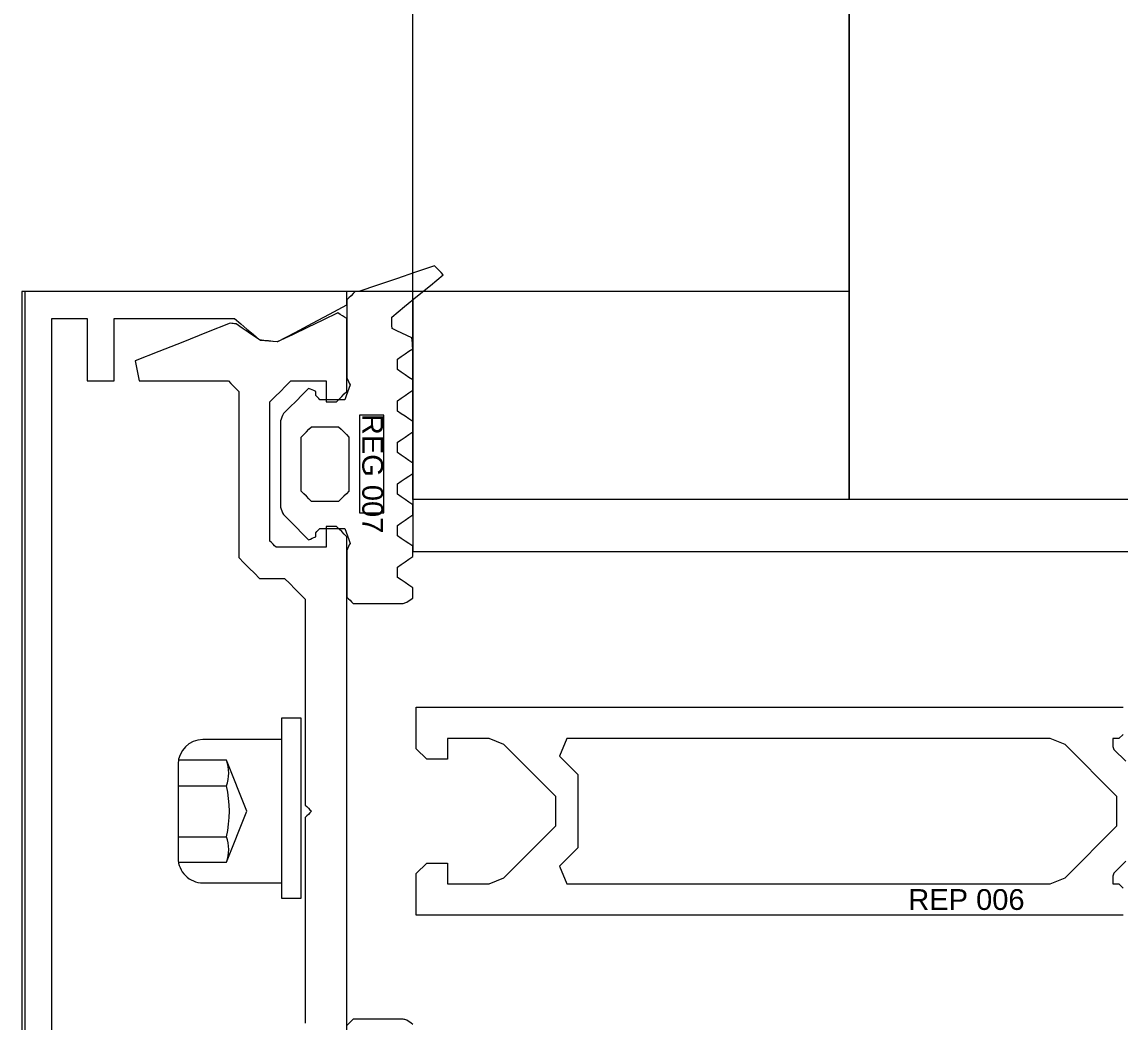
# Model space of a CAD drawing. Header units: millimetres. Extents: x 97 to 214665, y -4577 to 61202.
# Drawn here: x 189798.1 to 189850.9, y 17074.9 to 17123 of the extents above; entities that cross this region are included whole.
import ezdxf

# ---------------------------------------------------------------- set-up
doc = ezdxf.new("R2010")
doc.units = ezdxf.units.MM
for name, color, linetype, lineweight in [('A-GLAZ-____-MCUT', 151, 'Continuous', 9), ('A-GLAZ-____-OTLN', 151, 'Continuous', 9), ('A-GLAZ-CURT-OTLN', 52, 'Continuous', 9), ('A-GLAZ-CWMG-MCUT', 51, 'Continuous', 9), ('A-GLAZ-CWMG-OTLN', 51, 'Continuous', 9), ('G-XREF-____-OTLN', 8, 'Continuous', 9)]:
    doc.layers.add(name, color=color, linetype=linetype, lineweight=lineweight)
doc.styles.add('Arial', font='arial.ttf', dxfattribs={"height": 0.9999999999999999})

# ---------------------------------------------------------------- blocks, each defined once
blk = doc.blocks.new('PNS_Панель прямоугольная2 - Нр_Стекло - 40мм-39391143-О_АИ_ПП_4_200_Целиком')
at = {"layer": 'A-GLAZ-____-OTLN', "lineweight": 5}
h = blk.add_hatch(dxfattribs=at)
h.set_pattern_fill('FP_129', color=256, style=0, pattern_type=2)
h.set_pattern_definition([(135, (17470, -132439.8), (-282.842712474619, -282.842712474619), [200, -600]), (135, (17570, -132639.8), (-282.842712474619, -282.842712474619), [600, -200]), (135, (17670, -132239.8), (-282.842712474619, -282.842712474619), [200, -600])])
h.paths.add_polyline_path([(469.9999999999885, 1.559328666189686e-10), (469.9999999999885, 21.00000000015116), (459.9999999999734, 21.00000000015116), (459.9999999999734, 40.00000000016416), (-460.0000000000254, 40.00000000016416), (-460.0000000000254, 21.00000000015116), (-470.0000000000144, 21.00000000015116), (-470.0000000000144, 1.559328666189686e-10), (459.9999999999734, 1.559328666189686e-10)])
at = {"layer": 'A-GLAZ-____-MCUT', "color": 10, "lineweight": 5}
blk.add_line((470.0000000000024, -2.258793152520866e-12), (-470.0000000000018, -2.258793152520866e-12), dxfattribs=at)
at = {"layer": 'A-GLAZ-____-OTLN', "color": 10, "lineweight": 5}
blk.add_line((-470.0000000000038, -2.258793152520866e-12), (470.0000000000027, -2.258793152520866e-12), dxfattribs=at)
blk = doc.blocks.new('Прямоугольный импост - Рядовой 50х200-39391131-О_АИ_ПП_4_200_Целиком')
at = {"layer": 'A-GLAZ-CWMG-OTLN', "color": 10, "lineweight": 5}
for p, q in [((132318.800000001, 17109.99999969534), (132318.800000001, 18029.99999969534)), ((132339.800000001, 17109.99999969534), (132318.800000001, 17109.99999969534))]:
    blk.add_line(p, q, dxfattribs=at)
blk = doc.blocks.new('Прямоугольный импост - Рядовой 50х200-39387214-О_АИ_ПП_4_200_Целиком')
at = {"layer": 'A-GLAZ-CWMG-MCUT', "color": 90}
for p, q in [((-24.99999999999432, 20.99999999999956), (-24.99999999999432, 39.79999999999961)), ((-24.99999999999432, 39.79999999999961), (24.99999999999432, 39.79999999999961)), ((-14.99999999999659, 20.99999999999956), (-24.99999999999432, 20.99999999999956)), ((-14.99999999999659, -20.99999999999956), (-14.99999999999659, 20.99999999999956))]:
    blk.add_line(p, q, dxfattribs=at)
blk = doc.blocks.new('Прямоугольный импост - 200_dwg-17677014-О_АИ_ПП_4_200_Целиком')
at = {"layer": 'G-XREF-____-OTLN', "color": 10, "lineweight": 5}
for p, q in [((227995.2272596595, 196719.5108221563), (227995.2272596595, 196721.8307167951)), ((227997.6771641584, 196719.5108221563), (227997.6771641584, 196721.8307167951)), ((227994.1931817367, 196719.5108221563), (227998.711242081, 196719.5108221563))]:
    blk.add_line(p, q, dxfattribs=at)
at = {"layer": 'G-XREF-____-OTLN', "color": 10, "lineweight": 5, "flags": 128}
for points in [[(227998.8554271405, 196765.0998516716), (227999.4291671711, 196764.526111641), (227999.5705885274, 196764.4675329972), (227999.952211909, 196764.4675329972), (227999.952211909, 196764.7675329972), (228000.152211909, 196764.9675329972)], [(228001.452211909, 196764.9675329972), (228001.452211909, 196730.9674846028), (227999.452211909, 196730.9674846028), (227998.952211909, 196731.4674846027), (227998.952211909, 196732.4674846027), (227999.952211909, 196732.4674846027), (227999.952211909, 196734.4675329972), (227999.6593186902, 196735.1746397784), (227997.1593186902, 196737.6746397784), (227995.7451051278, 196737.6746397784), (227993.2451051278, 196735.1746397784), (227992.952211909, 196734.4675329972), (227992.952211909, 196732.4674846027), (227993.952211909, 196732.4674846027), (227993.952211909, 196731.4674846027), (227993.452211909, 196730.9674846028), (227991.452211909, 196730.9674846028), (227991.452211909, 196764.9675329972)], [(227992.752211909, 196764.9675329972), (227992.952211909, 196764.7675329972), (227992.952211909, 196764.4675329972), (227993.3338352906, 196764.4675329972), (227993.4752566468, 196764.526111641), (227994.0489966774, 196765.0998516716)], [(227971.8517335563, 196730.7982845857), (227983.9522119089, 196730.7982845857), (227983.9522119089, 196772.7982845857), (227982.452211909, 196772.7982845857)], [(227970.6402839329, 196732.2627644649), (227970.5337421173, 196732.1587043735), (227970.4272003019, 196732.054644282), (227970.3206584863, 196731.9505841905), (227970.2141166709, 196731.8465240991)], [(227972.6873740073, 196729.7881075191), (227972.1756014887, 196730.4067717556), (227971.6638289701, 196731.0254359921), (227971.1520564515, 196731.6441002285), (227970.6402839329, 196732.2627644649)], [(227970.2141166709, 196731.8465240991), (227970.5236404804, 196730.9339637231), (227970.8331642899, 196730.0214033471), (227971.1426880994, 196729.108842971), (227971.4522119089, 196728.196282595)], [(227973.6815856928, 196730.7585021974), (227973.5668988009, 196730.5187691859), (227973.4522119089, 196730.2790361743), (227973.337525017, 196730.0393031628), (227973.2228381251, 196729.7995701512)], [(227974.1999112735, 196730.7982845857), (227974.0703298784, 196730.7883389887), (227973.9407484831, 196730.7783933916), (227973.811167088, 196730.7684477945), (227973.6815856928, 196730.7585021974)], [(227974.7045125444, 196730.0597877628), (227974.5783622267, 196730.2444119686), (227974.452211909, 196730.4290361743), (227974.3260615912, 196730.6136603801), (227974.1999112735, 196730.7982845858)], [(227975.7045125444, 196730.7982845857), (227975.5783622267, 196730.61366038), (227975.4522119089, 196730.4290361743), (227975.3260615913, 196730.2444119685), (227975.1999112736, 196730.0597877628)], [(227976.1999112735, 196730.7982845857), (227976.0760615912, 196730.7982845857), (227975.9522119089, 196730.7982845857), (227975.8283622267, 196730.7982845857), (227975.7045125444, 196730.7982845857)], [(227976.7045125444, 196730.0597877628), (227976.5783622267, 196730.2444119686), (227976.452211909, 196730.4290361743), (227976.3260615912, 196730.6136603801), (227976.1999112735, 196730.7982845858)], [(227977.7045125444, 196730.7982845857), (227977.5783622267, 196730.61366038), (227977.4522119089, 196730.4290361743), (227977.3260615913, 196730.2444119685), (227977.1999112736, 196730.0597877628)], [(227978.1999112735, 196730.7982845857), (227978.0760615912, 196730.7982845857), (227977.9522119089, 196730.7982845857), (227977.8283622267, 196730.7982845857), (227977.7045125444, 196730.7982845857)], [(227978.7045125444, 196730.0597877628), (227978.5783622267, 196730.2444119686), (227978.452211909, 196730.4290361743), (227978.3260615912, 196730.6136603801), (227978.1999112735, 196730.7982845858)], [(227979.7045125444, 196730.7982845857), (227979.5783622267, 196730.61366038), (227979.4522119089, 196730.4290361743), (227979.3260615913, 196730.2444119685), (227979.1999112736, 196730.0597877628)], [(227980.1999112735, 196730.7982845857), (227980.0760615912, 196730.7982845857), (227979.9522119089, 196730.7982845857), (227979.8283622267, 196730.7982845857), (227979.7045125444, 196730.7982845857)], [(227980.7045125444, 196730.0597877628), (227980.5783622267, 196730.2444119686), (227980.452211909, 196730.4290361743), (227980.3260615912, 196730.6136603801), (227980.1999112735, 196730.7982845858)], [(227981.7045125444, 196730.7982845857), (227981.5783622267, 196730.61366038), (227981.4522119089, 196730.4290361743), (227981.3260615913, 196730.2444119685), (227981.1999112736, 196730.0597877628)], [(227982.1999112735, 196730.7982845857), (227982.0760615912, 196730.7982845857), (227981.9522119089, 196730.7982845857), (227981.8283622267, 196730.7982845857), (227981.7045125444, 196730.7982845857)], [(227982.7045125444, 196730.0597877628), (227982.5783622267, 196730.2444119686), (227982.452211909, 196730.4290361743), (227982.3260615912, 196730.6136603801), (227982.1999112735, 196730.7982845858)], [(227983.7045125444, 196730.7982845857), (227983.5783622267, 196730.61366038), (227983.4522119089, 196730.4290361743), (227983.3260615913, 196730.2444119685), (227983.1999112736, 196730.0597877628)], [(227984.1999112735, 196730.7982845857), (227984.0760615912, 196730.7982845857), (227983.9522119089, 196730.7982845857), (227983.8283622267, 196730.7982845857), (227983.7045125444, 196730.7982845857)], [(227984.7045125444, 196730.0597877628), (227984.5783622267, 196730.2444119686), (227984.452211909, 196730.4290361743), (227984.3260615912, 196730.6136603801), (227984.1999112735, 196730.7982845858)], [(227985.7045125444, 196730.7982845857), (227985.5783622267, 196730.61366038), (227985.452211909, 196730.4290361743), (227985.3260615913, 196730.2444119685), (227985.1999112736, 196730.0597877628)], [(227986.1999112735, 196730.7982845857), (227986.0760615912, 196730.7982845857), (227985.9522119089, 196730.7982845857), (227985.8283622267, 196730.7982845857), (227985.7045125444, 196730.7982845857)], [(227986.3999112736, 196730.5055794874), (227986.3499112735, 196730.578755762), (227986.2999112735, 196730.6519320366), (227986.2499112736, 196730.7251083112), (227986.1999112735, 196730.7982845858)], [(228006.7045125444, 196730.7982845857), (228006.6545125444, 196730.7251083111), (228006.6045125444, 196730.6519320365), (228006.5545125444, 196730.5787557619), (228006.5045125444, 196730.5055794874)], [(227986.452211909, 196730.336331076), (227986.4391367501, 196730.3786431788), (227986.4260615912, 196730.4209552817), (227986.4129864324, 196730.4632673846), (227986.3999112736, 196730.5055794874)], [(227986.452211909, 196727.9290361743), (227986.452211909, 196728.5308598997), (227986.452211909, 196729.1326836252), (227986.452211909, 196729.7345073505), (227986.452211909, 196730.336331076)], [(228006.5045125444, 196730.5055794874), (228006.4914373855, 196730.4632673845), (228006.4783622267, 196730.4209552816), (228006.4652870678, 196730.3786431788), (228006.4522119089, 196730.3363310759)], [(228006.4522119089, 196730.3363310759), (228006.4522119089, 196729.7345073505), (228006.4522119089, 196729.132683625), (228006.4522119089, 196728.5308598996), (228006.4522119089, 196727.9290361742)], [(227973.2228381251, 196729.7995701512), (227973.0889720956, 196729.7967044932), (227972.9551060662, 196729.7938388352), (227972.8212400367, 196729.7909731772), (227972.6873740073, 196729.7881075191)], [(227975.1999112736, 196730.0597877628), (227975.0760615913, 196730.0597877628), (227974.952211909, 196730.0597877628), (227974.8283622267, 196730.0597877628), (227974.7045125444, 196730.0597877628)], [(227977.1999112736, 196730.0597877628), (227977.0760615913, 196730.0597877628), (227976.952211909, 196730.0597877628), (227976.8283622267, 196730.0597877628), (227976.7045125444, 196730.0597877628)], [(227979.1999112736, 196730.0597877628), (227979.0760615913, 196730.0597877628), (227978.952211909, 196730.0597877628), (227978.8283622267, 196730.0597877628), (227978.7045125444, 196730.0597877628)], [(227981.1999112736, 196730.0597877628), (227981.0760615913, 196730.0597877628), (227980.952211909, 196730.0597877628), (227980.8283622267, 196730.0597877628), (227980.7045125444, 196730.0597877628)], [(227983.1999112736, 196730.0597877628), (227983.0760615912, 196730.0597877628), (227982.952211909, 196730.0597877628), (227982.8283622267, 196730.0597877628), (227982.7045125444, 196730.0597877628)], [(227985.1999112736, 196730.0597877628), (227985.0760615912, 196730.0597877628), (227984.952211909, 196730.0597877628), (227984.8283622267, 196730.0597877628), (227984.7045125444, 196730.0597877628)], [(227971.4522119089, 196728.1962825949), (227971.4522119089, 196728.1544709898), (227971.4522119089, 196728.1126593846), (227971.4522119089, 196728.0708477795), (227971.4522119089, 196728.0290361743)], [(227971.4522119089, 196728.0290361743), (227971.5522119089, 196727.9290361743), (227971.6522119089, 196727.8290361743), (227971.752211909, 196727.7290361743), (227971.8522119089, 196727.6290361743)], [(227972.0926661833, 196727.6290361742), (227971.9325526147, 196727.6290361742), (227971.7724390462, 196727.6290361742), (227971.6123254776, 196727.6290361742), (227971.452211909, 196727.6290361742)], [(227971.452211909, 196727.6290361742), (227971.452211909, 196723.7540361743), (227971.452211909, 196719.8790361742), (227971.452211909, 196716.0040361743), (227971.452211909, 196712.1290361742)], [(227971.8522119089, 196727.6290361743), (227972.7956299657, 196727.6290361743), (227973.7390480224, 196727.6290361743), (227974.6824660791, 196727.6290361743), (227975.6258841358, 196727.6290361743)], [(227973.8587217165, 196724.3043279166), (227973.4172078332, 196725.135504981), (227972.9756939499, 196725.9666820455), (227972.5341800666, 196726.7978591099), (227972.0926661833, 196727.6290361742)], [(227972.752211909, 196727.6290361743), (227972.6844911053, 196727.521804315), (227972.6167703017, 196727.4145724557), (227972.549049498, 196727.3073405965), (227972.4813286943, 196727.2001087373)], [(227976.252211909, 196727.6290361743), (227975.377211909, 196727.6290361743), (227974.502211909, 196727.6290361743), (227973.627211909, 196727.6290361743), (227972.752211909, 196727.6290361743)], [(227975.6258841358, 196727.6290361743), (227975.7041751075, 196727.6668226407), (227975.7824660791, 196727.7046091071), (227975.8607570507, 196727.7423955736), (227975.9390480224, 196727.78018204)], [(227975.9390480224, 196727.78018204), (227976.1173389941, 196727.7179685064), (227976.2956299657, 196727.6557549729), (227976.4739209373, 196727.5935414393), (227976.652211909, 196727.5313279057)], [(227976.752211909, 196727.1290361743), (227976.627211909, 196727.2540361742), (227976.502211909, 196727.3790361743), (227976.377211909, 196727.5040361743), (227976.252211909, 196727.6290361743)], [(227976.652211909, 196727.5313279057), (227976.652211909, 196727.2307549728), (227976.652211909, 196726.93018204), (227976.652211909, 196726.6296091072), (227976.652211909, 196726.3290361743)], [(227977.9522119089, 196727.2290361743), (227978.077211909, 196727.3540361743), (227978.202211909, 196727.4790361743), (227978.327211909, 196727.6040361743), (227978.452211909, 196727.7290361743)], [(227978.452211909, 196727.7290361743), (227979.102211909, 196727.7290361743), (227979.752211909, 196727.7290361743), (227980.402211909, 196727.7290361743), (227981.052211909, 196727.7290361743)], [(227981.052211909, 196727.7290361743), (227981.177211909, 196727.6040361743), (227981.3022119089, 196727.4790361743), (227981.427211909, 196727.3540361743), (227981.5522119089, 196727.2290361743)], [(227983.252211909, 196727.6290361743), (227983.127211909, 196727.5040361743), (227983.002211909, 196727.3790361743), (227982.877211909, 196727.2540361742), (227982.752211909, 196727.1290361743)], [(227982.852211909, 196727.5313279057), (227983.0305028806, 196727.5935414393), (227983.2087938522, 196727.6557549729), (227983.3870848239, 196727.7179685064), (227983.5653757955, 196727.78018204)], [(227982.852211909, 196726.3290361743), (227982.852211909, 196726.6296091072), (227982.852211909, 196726.93018204), (227982.852211909, 196727.2307549728), (227982.852211909, 196727.5313279057)], [(228009.652211909, 196727.6290361743), (228003.052211909, 196727.6290361743), (227996.452211909, 196727.6290361743), (227989.852211909, 196727.6290361743), (227983.252211909, 196727.6290361743)], [(227983.5653757955, 196727.78018204), (227983.6436667671, 196727.7423955736), (227983.7219577388, 196727.7046091071), (227983.8002487104, 196727.6668226407), (227983.878539682, 196727.6290361743)], [(227983.878539682, 196727.6290361743), (227984.4469577388, 196727.6290361743), (227985.0153757955, 196727.6290361743), (227985.5837938522, 196727.6290361743), (227986.152211909, 196727.6290361743)], [(227986.152211909, 196727.6290361743), (227986.227211909, 196727.7040361743), (227986.302211909, 196727.7790361743), (227986.377211909, 196727.8540361743), (227986.452211909, 196727.9290361743)], [(228006.4522119089, 196727.9290361742), (228006.5272119089, 196727.8540361742), (228006.602211909, 196727.7790361742), (228006.6772119089, 196727.7040361742), (228006.752211909, 196727.6290361742)], [(227972.4813286943, 196727.2001087373), (227972.8296383078, 196726.4682922212), (227973.1779479212, 196725.7364757051), (227973.5262575347, 196725.0046591891), (227973.8745671481, 196724.272842673)], [(227976.752211909, 196726.6290361743), (227976.752211909, 196726.7540361743), (227976.752211909, 196726.8790361743), (227976.752211909, 196727.0040361742), (227976.752211909, 196727.1290361743)], [(227977.9522119089, 196725.9290361743), (227977.9522119089, 196726.2540361743), (227977.9522119089, 196726.5790361743), (227977.9522119089, 196726.9040361743), (227977.9522119089, 196727.2290361743)], [(227981.5522119089, 196727.2290361743), (227981.5522119089, 196726.9040361743), (227981.5522119089, 196726.5790361743), (227981.5522119089, 196726.2540361743), (227981.5522119089, 196725.9290361743)], [(227982.752211909, 196727.1290361743), (227982.752211909, 196727.0040361742), (227982.752211909, 196726.8790361743), (227982.752211909, 196726.7540361743), (227982.752211909, 196726.6290361743)], [(227975.752211909, 196724.9290361743), (227975.752211909, 196725.3540361742), (227975.752211909, 196725.7790361743), (227975.752211909, 196726.2040361743), (227975.752211909, 196726.6290361743)], [(227975.752211909, 196726.6290361743), (227976.002211909, 196726.6290361743), (227976.252211909, 196726.6290361743), (227976.502211909, 196726.6290361743), (227976.752211909, 196726.6290361743)], [(227982.752211909, 196726.6290361743), (227983.002211909, 196726.6290361743), (227983.252211909, 196726.6290361743), (227983.502211909, 196726.6290361743), (227983.752211909, 196726.6290361743)], [(227983.752211909, 196726.6290361743), (227983.752211909, 196726.0290361742), (227983.752211909, 196725.4290361743), (227983.752211909, 196724.8290361743), (227983.752211909, 196724.2290361742)], [(227976.252211909, 196726.1290361743), (227976.2168565699, 196726.0436808353), (227976.1815012309, 196725.9583254962), (227976.1461458918, 196725.8729701571), (227976.1107905527, 196725.7876148181)], [(227976.452211909, 196726.1290361743), (227976.402211909, 196726.1290361743), (227976.352211909, 196726.1290361743), (227976.302211909, 196726.1290361743), (227976.252211909, 196726.1290361743)], [(227976.652211909, 196726.3290361743), (227976.602211909, 196726.2790361743), (227976.552211909, 196726.2290361743), (227976.502211909, 196726.1790361743), (227976.452211909, 196726.1290361743)], [(227978.452211909, 196725.4290361743), (227978.327211909, 196725.5540361743), (227978.202211909, 196725.6790361743), (227978.077211909, 196725.8040361743), (227977.9522119089, 196725.9290361743)], [(227981.5522119089, 196725.9290361743), (227981.427211909, 196725.8040361743), (227981.3022119089, 196725.6790361743), (227981.177211909, 196725.5540361743), (227981.052211909, 196725.4290361743)], [(227983.052211909, 196726.1290361743), (227983.002211909, 196726.1790361743), (227982.952211909, 196726.2290361743), (227982.9022119089, 196726.2790361743), (227982.852211909, 196726.3290361743)], [(227983.252211909, 196726.1290361743), (227983.202211909, 196726.1290361743), (227983.1522119089, 196726.1290361743), (227983.102211909, 196726.1290361743), (227983.052211909, 196726.1290361743)], [(227983.3936332652, 196725.7876148181), (227983.3582779261, 196725.8729701571), (227983.3229225871, 196725.9583254962), (227983.287567248, 196726.0436808353), (227983.252211909, 196726.1290361743)], [(227996.152211909, 196725.6290361743), (227996.227211909, 196725.7040361743), (227996.302211909, 196725.7790361743), (227996.377211909, 196725.8540361743), (227996.452211909, 196725.9290361742)], [(227996.452211909, 196725.9290361742), (227996.527211909, 196725.8540361743), (227996.602211909, 196725.7790361743), (227996.677211909, 196725.7040361743), (227996.752211909, 196725.6290361743)], [(227976.1107905527, 196725.7876148181), (227976.4138235613, 196725.4845818095), (227976.7168565699, 196725.1815488009), (227977.0198895785, 196724.8785157923), (227977.3229225871, 196724.5754827837)], [(227981.052211909, 196725.4290361743), (227980.402211909, 196725.4290361743), (227979.752211909, 196725.4290361743), (227979.102211909, 196725.4290361743), (227978.452211909, 196725.4290361743)], [(227982.1815012308, 196724.5754827837), (227982.4845342394, 196724.8785157923), (227982.787567248, 196725.1815488009), (227983.0906002566, 196725.4845818095), (227983.3936332652, 196725.7876148181)], [(227985.252211909, 196724.6290361743), (227985.502211909, 196724.8790361743), (227985.752211909, 196725.1290361743), (227986.002211909, 196725.3790361743), (227986.252211909, 196725.6290361743)], [(227986.252211909, 196725.6290361743), (227988.727211909, 196725.6290361743), (227991.202211909, 196725.6290361743), (227993.677211909, 196725.6290361743), (227996.152211909, 196725.6290361743)], [(227996.752211909, 196725.6290361743), (227999.227211909, 196725.6290361743), (228001.702211909, 196725.6290361743), (228004.177211909, 196725.6290361743), (228006.652211909, 196725.6290361743)], [(227976.752211909, 196723.9290361742), (227976.502211909, 196724.1790361742), (227976.252211909, 196724.4290361742), (227976.002211909, 196724.6790361743), (227975.752211909, 196724.9290361743)], [(227973.7605029774, 196723.4094382758), (227973.7850576622, 196723.633160686), (227973.809612347, 196723.8568830962), (227973.8341670317, 196724.0806055064), (227973.8587217165, 196724.3043279166)], [(227973.8745671481, 196724.272842673), (227973.8589576758, 196724.0738343448), (227973.8433482035, 196723.8748260167), (227973.8277387312, 196723.6758176885), (227973.812129259, 196723.4768093603)], [(227977.3229225871, 196724.5754827837), (227977.4113109348, 196724.5388711314), (227977.4996992824, 196724.502259479), (227977.58808763, 196724.4656478266), (227977.6764759777, 196724.4290361743)], [(227977.6764759777, 196724.4290361743), (227978.7143439433, 196724.4290361743), (227979.752211909, 196724.4290361743), (227980.7900798746, 196724.4290361743), (227981.8279478403, 196724.4290361743)], [(227981.8279478403, 196724.4290361743), (227981.9163361879, 196724.4656478266), (227982.0047245355, 196724.502259479), (227982.0931128832, 196724.5388711314), (227982.1815012308, 196724.5754827837)], [(227985.252211909, 196723.4290361743), (227985.252211909, 196723.7290361742), (227985.252211909, 196724.0290361742), (227985.252211909, 196724.3290361743), (227985.252211909, 196724.6290361743)], [(227999.8967715801, 196720.6963516554), (227999.8967715801, 196724.4955979516), (227993.0076522376, 196724.4955979516), (227993.0076522376, 196720.6963516554)], [(227983.452211909, 196723.9290361742), (227981.777211909, 196723.9290361742), (227980.102211909, 196723.9290361742), (227978.427211909, 196723.9290361742), (227976.752211909, 196723.9290361742)], [(227983.752211909, 196724.2290361742), (227983.677211909, 196724.1540361742), (227983.602211909, 196724.0790361742), (227983.527211909, 196724.0040361742), (227983.452211909, 196723.9290361742)], [(227972.752211909, 196722.2290361743), (227973.0042846761, 196722.5241366997), (227973.2563574432, 196722.8192372251), (227973.5084302103, 196723.1143377505), (227973.7605029774, 196723.4094382758)], [(227973.812129259, 196723.4768093603), (227973.6102826699, 196723.1822623277), (227973.4084360809, 196722.8877152949), (227973.2065894918, 196722.5931682622), (227973.0047429028, 196722.2986212295)], [(227984.252211909, 196722.4290361742), (227984.502211909, 196722.6790361743), (227984.752211909, 196722.9290361743), (227985.002211909, 196723.1790361743), (227985.252211909, 196723.4290361743)], [(227998.9021164077, 196719.5108221563), (227998.9021164077, 196721.8307167951), (227996.4522119089, 196722.8139453075), (227994.00230741, 196721.8307167951), (227994.00230741, 196719.5108221563)], [(227972.752211909, 196716.4290361742), (227972.752211909, 196717.8790361742), (227972.752211909, 196719.3290361743), (227972.752211909, 196720.7790361742), (227972.752211909, 196722.2290361742)], [(227973.0047429028, 196722.2986212295), (227972.9968937225, 196722.2285732182), (227972.9890445423, 196722.1585252069), (227972.9811953621, 196722.0884771956), (227972.9733461818, 196722.0184291844)], [(227975.752211909, 196721.9290361742), (227975.877211909, 196722.0540361743), (227976.002211909, 196722.1790361742), (227976.127211909, 196722.3040361743), (227976.252211909, 196722.4290361742)], [(227976.252211909, 196722.4290361742), (227978.252211909, 196722.4290361742), (227980.252211909, 196722.4290361742), (227982.252211909, 196722.4290361742), (227984.252211909, 196722.4290361742)], [(227972.9733461818, 196722.0184291844), (227973.4268685606, 196720.8749946861), (227973.8803909394, 196719.7315601878), (227974.3339133182, 196718.5881256895), (227974.787435697, 196717.4446911912)], [(227975.752211909, 196717.6290361743), (227975.752211909, 196718.7040361743), (227975.752211909, 196719.7790361742), (227975.752211909, 196720.8540361742), (227975.752211909, 196721.9290361742)], [(227974.787435697, 196717.4446911912), (227975.02862975, 196717.490777437), (227975.269823803, 196717.5368636827), (227975.511017856, 196717.5829499285), (227975.752211909, 196717.6290361743)], [(227975.752211909, 196716.4290361742), (227975.002211909, 196716.4290361742), (227974.252211909, 196716.4290361742), (227973.502211909, 196716.4290361742), (227972.752211909, 196716.4290361742)], [(227975.752211909, 196715.1290361743), (227975.752211909, 196715.4540361742), (227975.752211909, 196715.7790361742), (227975.752211909, 196716.1040361742), (227975.752211909, 196716.4290361742)], [(227972.752211909, 196713.4290361742), (227972.752211909, 196713.8540361742), (227972.752211909, 196714.2790361742), (227972.752211909, 196714.7040361743), (227972.752211909, 196715.1290361743)], [(227972.752211909, 196715.1290361743), (227973.502211909, 196715.1290361743), (227974.252211909, 196715.1290361743), (227975.002211909, 196715.1290361743), (227975.752211909, 196715.1290361743)], [(228020.152211909, 196713.4290361742), (228008.302211909, 196713.4290361742), (227996.452211909, 196713.4290361742), (227984.602211909, 196713.4290361742), (227972.752211909, 196713.4290361742)], [(227971.452211909, 196712.1290361742), (227983.952211909, 196712.1290361742), (227996.452211909, 196712.1290361742), (228008.952211909, 196712.1290361742), (228021.452211909, 196712.1290361742)]]:
    blk.add_lwpolyline(points, dxfattribs=at)
for points in [[(227998.219978862, 196738.7352999502), (227999.0986585184, 196737.8566202937), (227999.952211909, 196738.2101736843), (227999.952211909, 196761.4675329973), (227999.6593186902, 196762.1746397784), (227997.1593186902, 196764.6746397784), (227995.7451051278, 196764.6746397784), (227993.2451051278, 196762.1746397784), (227992.952211909, 196761.4675329973), (227992.952211909, 196738.2101736843), (227993.8057652996, 196737.8566202937), (227994.684444956, 196738.7352999502)], [(227982.1019334082, 196728.2412760672), (227982.1019334082, 196729.4103450263), (227977.4024904096, 196729.4103450263), (227977.4024904096, 196728.2412760672)], [(227991.956040368, 196724.4955979516), (227991.956040368, 196725.4166820453), (228000.6483834499, 196725.4166820453), (228000.6483834499, 196724.4955979516)]]:
    blk.add_lwpolyline(points, close=True, dxfattribs=at)
at = {"layer": 'G-XREF-____-OTLN', "color": 10, "lineweight": 5}
for centre, radius, start, end in [((227994.6147835347, 196720.2780212793), 1.669128625357099, 68.47275364092305, 111.527246359077), ((227996.4522119089, 196716.7811195758), 5.19605043205669, 76.36435198351684, 103.6356480164832), ((227998.2896402831, 196720.2780212793), 1.669128625330025, 68.4727536406058, 111.5272463584649), ((227994.1931817367, 196720.6963516554), 1.185529499110999, 180, 269.9999999999996), ((227998.711242081, 196720.6963516554), 1.185529499081895, 269.9999999999996, 0)]:
    blk.add_arc(centre, radius, start, end, dxfattribs=at)
blk = doc.blocks.new('Прямоугольный импост - 200_dwg-V118-О_АИ_ПП_4_200_Целиком')
at = {"layer": 'G-XREF-____-OTLN', "color": 10, "lineweight": 5}
for p, q in [((227995.2272596595, 196719.5108221563), (227995.2272596595, 196721.8307167951)), ((227997.6771641584, 196719.5108221563), (227997.6771641584, 196721.8307167951)), ((227994.1931817367, 196719.5108221563), (227998.711242081, 196719.5108221563))]:
    blk.add_line(p, q, dxfattribs=at)
at = {"layer": 'G-XREF-____-OTLN', "color": 10, "lineweight": 5, "flags": 128}
for points in [[(227998.8554271405, 196765.0998516716), (227999.4291671711, 196764.526111641), (227999.5705885274, 196764.4675329972), (227999.952211909, 196764.4675329972), (227999.952211909, 196764.7675329972), (228000.152211909, 196764.9675329972)], [(228001.452211909, 196764.9675329972), (228001.452211909, 196730.9674846028), (227999.452211909, 196730.9674846028), (227998.952211909, 196731.4674846027), (227998.952211909, 196732.4674846027), (227999.952211909, 196732.4674846027), (227999.952211909, 196734.4675329972), (227999.6593186902, 196735.1746397784), (227997.1593186902, 196737.6746397784), (227995.7451051278, 196737.6746397784), (227993.2451051278, 196735.1746397784), (227992.952211909, 196734.4675329972), (227992.952211909, 196732.4674846027), (227993.952211909, 196732.4674846027), (227993.952211909, 196731.4674846027), (227993.452211909, 196730.9674846028), (227991.452211909, 196730.9674846028), (227991.452211909, 196764.9675329972)], [(227992.752211909, 196764.9675329972), (227992.952211909, 196764.7675329972), (227992.952211909, 196764.4675329972), (227993.3338352906, 196764.4675329972), (227993.4752566468, 196764.526111641), (227994.0489966774, 196765.0998516716)], [(227971.8517335563, 196730.7982845857), (227983.9522119089, 196730.7982845857), (227983.9522119089, 196772.7982845857), (227982.452211909, 196772.7982845857)], [(227970.6402839329, 196732.2627644649), (227970.5337421173, 196732.1587043735), (227970.4272003019, 196732.054644282), (227970.3206584863, 196731.9505841905), (227970.2141166709, 196731.8465240991)], [(227972.6873740073, 196729.7881075191), (227972.1756014887, 196730.4067717556), (227971.6638289701, 196731.0254359921), (227971.1520564515, 196731.6441002285), (227970.6402839329, 196732.2627644649)], [(227970.2141166709, 196731.8465240991), (227970.5236404804, 196730.9339637231), (227970.8331642899, 196730.0214033471), (227971.1426880994, 196729.108842971), (227971.4522119089, 196728.196282595)], [(227973.6815856928, 196730.7585021974), (227973.5668988009, 196730.5187691859), (227973.4522119089, 196730.2790361743), (227973.337525017, 196730.0393031628), (227973.2228381251, 196729.7995701512)], [(227974.1999112735, 196730.7982845857), (227974.0703298784, 196730.7883389887), (227973.9407484831, 196730.7783933916), (227973.811167088, 196730.7684477945), (227973.6815856928, 196730.7585021974)], [(227974.7045125444, 196730.0597877628), (227974.5783622267, 196730.2444119686), (227974.452211909, 196730.4290361743), (227974.3260615912, 196730.6136603801), (227974.1999112735, 196730.7982845858)], [(227975.7045125444, 196730.7982845857), (227975.5783622267, 196730.61366038), (227975.4522119089, 196730.4290361743), (227975.3260615913, 196730.2444119685), (227975.1999112736, 196730.0597877628)], [(227976.1999112735, 196730.7982845857), (227976.0760615912, 196730.7982845857), (227975.9522119089, 196730.7982845857), (227975.8283622267, 196730.7982845857), (227975.7045125444, 196730.7982845857)], [(227976.7045125444, 196730.0597877628), (227976.5783622267, 196730.2444119686), (227976.452211909, 196730.4290361743), (227976.3260615912, 196730.6136603801), (227976.1999112735, 196730.7982845858)], [(227977.7045125444, 196730.7982845857), (227977.5783622267, 196730.61366038), (227977.4522119089, 196730.4290361743), (227977.3260615913, 196730.2444119685), (227977.1999112736, 196730.0597877628)], [(227978.1999112735, 196730.7982845857), (227978.0760615912, 196730.7982845857), (227977.9522119089, 196730.7982845857), (227977.8283622267, 196730.7982845857), (227977.7045125444, 196730.7982845857)], [(227978.7045125444, 196730.0597877628), (227978.5783622267, 196730.2444119686), (227978.452211909, 196730.4290361743), (227978.3260615912, 196730.6136603801), (227978.1999112735, 196730.7982845858)], [(227979.7045125444, 196730.7982845857), (227979.5783622267, 196730.61366038), (227979.4522119089, 196730.4290361743), (227979.3260615913, 196730.2444119685), (227979.1999112736, 196730.0597877628)], [(227980.1999112735, 196730.7982845857), (227980.0760615912, 196730.7982845857), (227979.9522119089, 196730.7982845857), (227979.8283622267, 196730.7982845857), (227979.7045125444, 196730.7982845857)], [(227980.7045125444, 196730.0597877628), (227980.5783622267, 196730.2444119686), (227980.452211909, 196730.4290361743), (227980.3260615912, 196730.6136603801), (227980.1999112735, 196730.7982845858)], [(227981.7045125444, 196730.7982845857), (227981.5783622267, 196730.61366038), (227981.4522119089, 196730.4290361743), (227981.3260615913, 196730.2444119685), (227981.1999112736, 196730.0597877628)], [(227982.1999112735, 196730.7982845857), (227982.0760615912, 196730.7982845857), (227981.9522119089, 196730.7982845857), (227981.8283622267, 196730.7982845857), (227981.7045125444, 196730.7982845857)], [(227982.7045125444, 196730.0597877628), (227982.5783622267, 196730.2444119686), (227982.452211909, 196730.4290361743), (227982.3260615912, 196730.6136603801), (227982.1999112735, 196730.7982845858)], [(227983.7045125444, 196730.7982845857), (227983.5783622267, 196730.61366038), (227983.4522119089, 196730.4290361743), (227983.3260615913, 196730.2444119685), (227983.1999112736, 196730.0597877628)], [(227984.1999112735, 196730.7982845857), (227984.0760615912, 196730.7982845857), (227983.9522119089, 196730.7982845857), (227983.8283622267, 196730.7982845857), (227983.7045125444, 196730.7982845857)], [(227984.7045125444, 196730.0597877628), (227984.5783622267, 196730.2444119686), (227984.452211909, 196730.4290361743), (227984.3260615912, 196730.6136603801), (227984.1999112735, 196730.7982845858)], [(227985.7045125444, 196730.7982845857), (227985.5783622267, 196730.61366038), (227985.452211909, 196730.4290361743), (227985.3260615913, 196730.2444119685), (227985.1999112736, 196730.0597877628)], [(227986.1999112735, 196730.7982845857), (227986.0760615912, 196730.7982845857), (227985.9522119089, 196730.7982845857), (227985.8283622267, 196730.7982845857), (227985.7045125444, 196730.7982845857)], [(227986.3999112736, 196730.5055794874), (227986.3499112735, 196730.578755762), (227986.2999112735, 196730.6519320366), (227986.2499112736, 196730.7251083112), (227986.1999112735, 196730.7982845858)], [(228006.7045125444, 196730.7982845857), (228006.6545125444, 196730.7251083111), (228006.6045125444, 196730.6519320365), (228006.5545125444, 196730.5787557619), (228006.5045125444, 196730.5055794874)], [(227986.452211909, 196730.336331076), (227986.4391367501, 196730.3786431788), (227986.4260615912, 196730.4209552817), (227986.4129864324, 196730.4632673846), (227986.3999112736, 196730.5055794874)], [(227986.452211909, 196727.9290361743), (227986.452211909, 196728.5308598997), (227986.452211909, 196729.1326836252), (227986.452211909, 196729.7345073505), (227986.452211909, 196730.336331076)], [(228006.5045125444, 196730.5055794874), (228006.4914373855, 196730.4632673845), (228006.4783622267, 196730.4209552816), (228006.4652870678, 196730.3786431788), (228006.4522119089, 196730.3363310759)], [(228006.4522119089, 196730.3363310759), (228006.4522119089, 196729.7345073505), (228006.4522119089, 196729.132683625), (228006.4522119089, 196728.5308598996), (228006.4522119089, 196727.9290361742)], [(227973.2228381251, 196729.7995701512), (227973.0889720956, 196729.7967044932), (227972.9551060662, 196729.7938388352), (227972.8212400367, 196729.7909731772), (227972.6873740073, 196729.7881075191)], [(227975.1999112736, 196730.0597877628), (227975.0760615913, 196730.0597877628), (227974.952211909, 196730.0597877628), (227974.8283622267, 196730.0597877628), (227974.7045125444, 196730.0597877628)], [(227977.1999112736, 196730.0597877628), (227977.0760615913, 196730.0597877628), (227976.952211909, 196730.0597877628), (227976.8283622267, 196730.0597877628), (227976.7045125444, 196730.0597877628)], [(227979.1999112736, 196730.0597877628), (227979.0760615913, 196730.0597877628), (227978.952211909, 196730.0597877628), (227978.8283622267, 196730.0597877628), (227978.7045125444, 196730.0597877628)], [(227981.1999112736, 196730.0597877628), (227981.0760615913, 196730.0597877628), (227980.952211909, 196730.0597877628), (227980.8283622267, 196730.0597877628), (227980.7045125444, 196730.0597877628)], [(227983.1999112736, 196730.0597877628), (227983.0760615912, 196730.0597877628), (227982.952211909, 196730.0597877628), (227982.8283622267, 196730.0597877628), (227982.7045125444, 196730.0597877628)], [(227985.1999112736, 196730.0597877628), (227985.0760615912, 196730.0597877628), (227984.952211909, 196730.0597877628), (227984.8283622267, 196730.0597877628), (227984.7045125444, 196730.0597877628)], [(227971.4522119089, 196728.1962825949), (227971.4522119089, 196728.1544709898), (227971.4522119089, 196728.1126593846), (227971.4522119089, 196728.0708477795), (227971.4522119089, 196728.0290361743)], [(227971.4522119089, 196728.0290361743), (227971.5522119089, 196727.9290361743), (227971.6522119089, 196727.8290361743), (227971.752211909, 196727.7290361743), (227971.8522119089, 196727.6290361743)], [(227972.0926661833, 196727.6290361742), (227971.9325526147, 196727.6290361742), (227971.7724390462, 196727.6290361742), (227971.6123254776, 196727.6290361742), (227971.452211909, 196727.6290361742)], [(227971.452211909, 196727.6290361742), (227971.452211909, 196723.7540361743), (227971.452211909, 196719.8790361742), (227971.452211909, 196716.0040361743), (227971.452211909, 196712.1290361742)], [(227971.8522119089, 196727.6290361743), (227972.7956299657, 196727.6290361743), (227973.7390480224, 196727.6290361743), (227974.6824660791, 196727.6290361743), (227975.6258841358, 196727.6290361743)], [(227973.8587217165, 196724.3043279166), (227973.4172078332, 196725.135504981), (227972.9756939499, 196725.9666820455), (227972.5341800666, 196726.7978591099), (227972.0926661833, 196727.6290361742)], [(227972.752211909, 196727.6290361743), (227972.6844911053, 196727.521804315), (227972.6167703017, 196727.4145724557), (227972.549049498, 196727.3073405965), (227972.4813286943, 196727.2001087373)], [(227976.252211909, 196727.6290361743), (227975.377211909, 196727.6290361743), (227974.502211909, 196727.6290361743), (227973.627211909, 196727.6290361743), (227972.752211909, 196727.6290361743)], [(227975.6258841358, 196727.6290361743), (227975.7041751075, 196727.6668226407), (227975.7824660791, 196727.7046091071), (227975.8607570507, 196727.7423955736), (227975.9390480224, 196727.78018204)], [(227975.9390480224, 196727.78018204), (227976.1173389941, 196727.7179685064), (227976.2956299657, 196727.6557549729), (227976.4739209373, 196727.5935414393), (227976.652211909, 196727.5313279057)], [(227976.752211909, 196727.1290361743), (227976.627211909, 196727.2540361742), (227976.502211909, 196727.3790361743), (227976.377211909, 196727.5040361743), (227976.252211909, 196727.6290361743)], [(227976.652211909, 196727.5313279057), (227976.652211909, 196727.2307549728), (227976.652211909, 196726.93018204), (227976.652211909, 196726.6296091072), (227976.652211909, 196726.3290361743)], [(227977.9522119089, 196727.2290361743), (227978.077211909, 196727.3540361743), (227978.202211909, 196727.4790361743), (227978.327211909, 196727.6040361743), (227978.452211909, 196727.7290361743)], [(227978.452211909, 196727.7290361743), (227979.102211909, 196727.7290361743), (227979.752211909, 196727.7290361743), (227980.402211909, 196727.7290361743), (227981.052211909, 196727.7290361743)], [(227981.052211909, 196727.7290361743), (227981.177211909, 196727.6040361743), (227981.3022119089, 196727.4790361743), (227981.427211909, 196727.3540361743), (227981.5522119089, 196727.2290361743)], [(227983.252211909, 196727.6290361743), (227983.127211909, 196727.5040361743), (227983.002211909, 196727.3790361743), (227982.877211909, 196727.2540361742), (227982.752211909, 196727.1290361743)], [(227982.852211909, 196727.5313279057), (227983.0305028806, 196727.5935414393), (227983.2087938522, 196727.6557549729), (227983.3870848239, 196727.7179685064), (227983.5653757955, 196727.78018204)], [(227982.852211909, 196726.3290361743), (227982.852211909, 196726.6296091072), (227982.852211909, 196726.93018204), (227982.852211909, 196727.2307549728), (227982.852211909, 196727.5313279057)], [(228009.652211909, 196727.6290361743), (228003.052211909, 196727.6290361743), (227996.452211909, 196727.6290361743), (227989.852211909, 196727.6290361743), (227983.252211909, 196727.6290361743)], [(227983.5653757955, 196727.78018204), (227983.6436667671, 196727.7423955736), (227983.7219577388, 196727.7046091071), (227983.8002487104, 196727.6668226407), (227983.878539682, 196727.6290361743)], [(227983.878539682, 196727.6290361743), (227984.4469577388, 196727.6290361743), (227985.0153757955, 196727.6290361743), (227985.5837938522, 196727.6290361743), (227986.152211909, 196727.6290361743)], [(227986.152211909, 196727.6290361743), (227986.227211909, 196727.7040361743), (227986.302211909, 196727.7790361743), (227986.377211909, 196727.8540361743), (227986.452211909, 196727.9290361743)], [(228006.4522119089, 196727.9290361742), (228006.5272119089, 196727.8540361742), (228006.602211909, 196727.7790361742), (228006.6772119089, 196727.7040361742), (228006.752211909, 196727.6290361742)], [(227972.4813286943, 196727.2001087373), (227972.8296383078, 196726.4682922212), (227973.1779479212, 196725.7364757051), (227973.5262575347, 196725.0046591891), (227973.8745671481, 196724.272842673)], [(227976.752211909, 196726.6290361743), (227976.752211909, 196726.7540361743), (227976.752211909, 196726.8790361743), (227976.752211909, 196727.0040361742), (227976.752211909, 196727.1290361743)], [(227977.9522119089, 196725.9290361743), (227977.9522119089, 196726.2540361743), (227977.9522119089, 196726.5790361743), (227977.9522119089, 196726.9040361743), (227977.9522119089, 196727.2290361743)], [(227981.5522119089, 196727.2290361743), (227981.5522119089, 196726.9040361743), (227981.5522119089, 196726.5790361743), (227981.5522119089, 196726.2540361743), (227981.5522119089, 196725.9290361743)], [(227982.752211909, 196727.1290361743), (227982.752211909, 196727.0040361742), (227982.752211909, 196726.8790361743), (227982.752211909, 196726.7540361743), (227982.752211909, 196726.6290361743)], [(227975.752211909, 196724.9290361743), (227975.752211909, 196725.3540361742), (227975.752211909, 196725.7790361743), (227975.752211909, 196726.2040361743), (227975.752211909, 196726.6290361743)], [(227975.752211909, 196726.6290361743), (227976.002211909, 196726.6290361743), (227976.252211909, 196726.6290361743), (227976.502211909, 196726.6290361743), (227976.752211909, 196726.6290361743)], [(227982.752211909, 196726.6290361743), (227983.002211909, 196726.6290361743), (227983.252211909, 196726.6290361743), (227983.502211909, 196726.6290361743), (227983.752211909, 196726.6290361743)], [(227983.752211909, 196726.6290361743), (227983.752211909, 196726.0290361742), (227983.752211909, 196725.4290361743), (227983.752211909, 196724.8290361743), (227983.752211909, 196724.2290361742)], [(227976.252211909, 196726.1290361743), (227976.2168565699, 196726.0436808353), (227976.1815012309, 196725.9583254962), (227976.1461458918, 196725.8729701571), (227976.1107905527, 196725.7876148181)], [(227976.452211909, 196726.1290361743), (227976.402211909, 196726.1290361743), (227976.352211909, 196726.1290361743), (227976.302211909, 196726.1290361743), (227976.252211909, 196726.1290361743)], [(227976.652211909, 196726.3290361743), (227976.602211909, 196726.2790361743), (227976.552211909, 196726.2290361743), (227976.502211909, 196726.1790361743), (227976.452211909, 196726.1290361743)], [(227978.452211909, 196725.4290361743), (227978.327211909, 196725.5540361743), (227978.202211909, 196725.6790361743), (227978.077211909, 196725.8040361743), (227977.9522119089, 196725.9290361743)], [(227981.5522119089, 196725.9290361743), (227981.427211909, 196725.8040361743), (227981.3022119089, 196725.6790361743), (227981.177211909, 196725.5540361743), (227981.052211909, 196725.4290361743)], [(227983.052211909, 196726.1290361743), (227983.002211909, 196726.1790361743), (227982.952211909, 196726.2290361743), (227982.9022119089, 196726.2790361743), (227982.852211909, 196726.3290361743)], [(227983.252211909, 196726.1290361743), (227983.202211909, 196726.1290361743), (227983.1522119089, 196726.1290361743), (227983.102211909, 196726.1290361743), (227983.052211909, 196726.1290361743)], [(227983.3936332652, 196725.7876148181), (227983.3582779261, 196725.8729701571), (227983.3229225871, 196725.9583254962), (227983.287567248, 196726.0436808353), (227983.252211909, 196726.1290361743)], [(227996.152211909, 196725.6290361743), (227996.227211909, 196725.7040361743), (227996.302211909, 196725.7790361743), (227996.377211909, 196725.8540361743), (227996.452211909, 196725.9290361742)], [(227996.452211909, 196725.9290361742), (227996.527211909, 196725.8540361743), (227996.602211909, 196725.7790361743), (227996.677211909, 196725.7040361743), (227996.752211909, 196725.6290361743)], [(227976.1107905527, 196725.7876148181), (227976.4138235613, 196725.4845818095), (227976.7168565699, 196725.1815488009), (227977.0198895785, 196724.8785157923), (227977.3229225871, 196724.5754827837)], [(227981.052211909, 196725.4290361743), (227980.402211909, 196725.4290361743), (227979.752211909, 196725.4290361743), (227979.102211909, 196725.4290361743), (227978.452211909, 196725.4290361743)], [(227982.1815012308, 196724.5754827837), (227982.4845342394, 196724.8785157923), (227982.787567248, 196725.1815488009), (227983.0906002566, 196725.4845818095), (227983.3936332652, 196725.7876148181)], [(227985.252211909, 196724.6290361743), (227985.502211909, 196724.8790361743), (227985.752211909, 196725.1290361743), (227986.002211909, 196725.3790361743), (227986.252211909, 196725.6290361743)], [(227986.252211909, 196725.6290361743), (227988.727211909, 196725.6290361743), (227991.202211909, 196725.6290361743), (227993.677211909, 196725.6290361743), (227996.152211909, 196725.6290361743)], [(227996.752211909, 196725.6290361743), (227999.227211909, 196725.6290361743), (228001.702211909, 196725.6290361743), (228004.177211909, 196725.6290361743), (228006.652211909, 196725.6290361743)], [(227976.752211909, 196723.9290361742), (227976.502211909, 196724.1790361742), (227976.252211909, 196724.4290361742), (227976.002211909, 196724.6790361743), (227975.752211909, 196724.9290361743)], [(227973.7605029774, 196723.4094382758), (227973.7850576622, 196723.633160686), (227973.809612347, 196723.8568830962), (227973.8341670317, 196724.0806055064), (227973.8587217165, 196724.3043279166)], [(227973.8745671481, 196724.272842673), (227973.8589576758, 196724.0738343448), (227973.8433482035, 196723.8748260167), (227973.8277387312, 196723.6758176885), (227973.812129259, 196723.4768093603)], [(227977.3229225871, 196724.5754827837), (227977.4113109348, 196724.5388711314), (227977.4996992824, 196724.502259479), (227977.58808763, 196724.4656478266), (227977.6764759777, 196724.4290361743)], [(227977.6764759777, 196724.4290361743), (227978.7143439433, 196724.4290361743), (227979.752211909, 196724.4290361743), (227980.7900798746, 196724.4290361743), (227981.8279478403, 196724.4290361743)], [(227981.8279478403, 196724.4290361743), (227981.9163361879, 196724.4656478266), (227982.0047245355, 196724.502259479), (227982.0931128832, 196724.5388711314), (227982.1815012308, 196724.5754827837)], [(227985.252211909, 196723.4290361743), (227985.252211909, 196723.7290361742), (227985.252211909, 196724.0290361742), (227985.252211909, 196724.3290361743), (227985.252211909, 196724.6290361743)], [(227999.8967715801, 196720.6963516554), (227999.8967715801, 196724.4955979516), (227993.0076522376, 196724.4955979516), (227993.0076522376, 196720.6963516554)], [(227983.452211909, 196723.9290361742), (227981.777211909, 196723.9290361742), (227980.102211909, 196723.9290361742), (227978.427211909, 196723.9290361742), (227976.752211909, 196723.9290361742)], [(227983.752211909, 196724.2290361742), (227983.677211909, 196724.1540361742), (227983.602211909, 196724.0790361742), (227983.527211909, 196724.0040361742), (227983.452211909, 196723.9290361742)], [(227972.752211909, 196722.2290361743), (227973.0042846761, 196722.5241366997), (227973.2563574432, 196722.8192372251), (227973.5084302103, 196723.1143377505), (227973.7605029774, 196723.4094382758)], [(227973.812129259, 196723.4768093603), (227973.6102826699, 196723.1822623277), (227973.4084360809, 196722.8877152949), (227973.2065894918, 196722.5931682622), (227973.0047429028, 196722.2986212295)], [(227984.252211909, 196722.4290361742), (227984.502211909, 196722.6790361743), (227984.752211909, 196722.9290361743), (227985.002211909, 196723.1790361743), (227985.252211909, 196723.4290361743)], [(227998.9021164077, 196719.5108221563), (227998.9021164077, 196721.8307167951), (227996.4522119089, 196722.8139453075), (227994.00230741, 196721.8307167951), (227994.00230741, 196719.5108221563)], [(227972.752211909, 196716.4290361742), (227972.752211909, 196717.8790361742), (227972.752211909, 196719.3290361743), (227972.752211909, 196720.7790361742), (227972.752211909, 196722.2290361742)], [(227973.0047429028, 196722.2986212295), (227972.9968937225, 196722.2285732182), (227972.9890445423, 196722.1585252069), (227972.9811953621, 196722.0884771956), (227972.9733461818, 196722.0184291844)], [(227975.752211909, 196721.9290361742), (227975.877211909, 196722.0540361743), (227976.002211909, 196722.1790361742), (227976.127211909, 196722.3040361743), (227976.252211909, 196722.4290361742)], [(227976.252211909, 196722.4290361742), (227978.252211909, 196722.4290361742), (227980.252211909, 196722.4290361742), (227982.252211909, 196722.4290361742), (227984.252211909, 196722.4290361742)], [(227972.9733461818, 196722.0184291844), (227973.4268685606, 196720.8749946861), (227973.8803909394, 196719.7315601878), (227974.3339133182, 196718.5881256895), (227974.787435697, 196717.4446911912)], [(227975.752211909, 196717.6290361743), (227975.752211909, 196718.7040361743), (227975.752211909, 196719.7790361742), (227975.752211909, 196720.8540361742), (227975.752211909, 196721.9290361742)], [(227974.787435697, 196717.4446911912), (227975.02862975, 196717.490777437), (227975.269823803, 196717.5368636827), (227975.511017856, 196717.5829499285), (227975.752211909, 196717.6290361743)], [(227975.752211909, 196716.4290361742), (227975.002211909, 196716.4290361742), (227974.252211909, 196716.4290361742), (227973.502211909, 196716.4290361742), (227972.752211909, 196716.4290361742)], [(227975.752211909, 196715.1290361743), (227975.752211909, 196715.4540361742), (227975.752211909, 196715.7790361742), (227975.752211909, 196716.1040361742), (227975.752211909, 196716.4290361742)], [(227972.752211909, 196713.4290361742), (227972.752211909, 196713.8540361742), (227972.752211909, 196714.2790361742), (227972.752211909, 196714.7040361743), (227972.752211909, 196715.1290361743)], [(227972.752211909, 196715.1290361743), (227973.502211909, 196715.1290361743), (227974.252211909, 196715.1290361743), (227975.002211909, 196715.1290361743), (227975.752211909, 196715.1290361743)], [(228020.152211909, 196713.4290361742), (228008.302211909, 196713.4290361742), (227996.452211909, 196713.4290361742), (227984.602211909, 196713.4290361742), (227972.752211909, 196713.4290361742)], [(227971.452211909, 196712.1290361742), (227983.952211909, 196712.1290361742), (227996.452211909, 196712.1290361742), (228008.952211909, 196712.1290361742), (228021.452211909, 196712.1290361742)]]:
    blk.add_lwpolyline(points, dxfattribs=at)
for points in [[(227998.219978862, 196738.7352999502), (227999.0986585184, 196737.8566202937), (227999.952211909, 196738.2101736843), (227999.952211909, 196761.4675329973), (227999.6593186902, 196762.1746397784), (227997.1593186902, 196764.6746397784), (227995.7451051278, 196764.6746397784), (227993.2451051278, 196762.1746397784), (227992.952211909, 196761.4675329973), (227992.952211909, 196738.2101736843), (227993.8057652996, 196737.8566202937), (227994.684444956, 196738.7352999502)], [(227982.1019334082, 196728.2412760672), (227982.1019334082, 196729.4103450263), (227977.4024904096, 196729.4103450263), (227977.4024904096, 196728.2412760672)], [(227991.956040368, 196724.4955979516), (227991.956040368, 196725.4166820453), (228000.6483834499, 196725.4166820453), (228000.6483834499, 196724.4955979516)]]:
    blk.add_lwpolyline(points, close=True, dxfattribs=at)
at = {"layer": 'G-XREF-____-OTLN', "color": 10, "lineweight": 5}
for centre, radius, start, end in [((227994.6147835347, 196720.2780212793), 1.669128625357099, 68.47275364092305, 111.527246359077), ((227996.4522119089, 196716.7811195758), 5.19605043205669, 76.36435198351684, 103.6356480164832), ((227998.2896402831, 196720.2780212793), 1.669128625330025, 68.4727536406058, 111.5272463584649), ((227994.1931817367, 196720.6963516554), 1.185529499110999, 180, 269.9999999999996), ((227998.711242081, 196720.6963516554), 1.185529499081895, 269.9999999999996, 0)]:
    blk.add_arc(centre, radius, start, end, dxfattribs=at)
at = {"layer": 'G-XREF-____-OTLN', "color": 7, "lineweight": 5, "insert": (228000.1995990333, 196754.6375716537), "char_height": 0.9999999999999999, "width": 6.684729604884384, "attachment_point": 1, "rotation": 90, "line_spacing_factor": 0.9417779076525878, "style": 'Arial'}
blk.add_mtext('REP 006', dxfattribs=at)
at = {"layer": 'G-XREF-____-OTLN', "color": 7, "lineweight": 5, "insert": (227977.3354098537, 196729.369631978), "char_height": 0.9999999999999999, "width": 6.868376022600987, "attachment_point": 1, "line_spacing_factor": 0.9417779076525878, "style": 'Arial'}
blk.add_mtext('REG 007', dxfattribs=at)
blk = doc.blocks.new('Прямоугольный импост - 42х50х200h-V138-О_АИ_ПП_4_200_Целиком')
for name in ['Прямоугольный импост - 200_dwg-17677014-О_АИ_ПП_4_200_Целиком', 'Прямоугольный импост - 200_dwg-V118-О_АИ_ПП_4_200_Целиком']:
    blk.add_blockref(name, (-227996.452211909, -196751.7982845857))
blk = doc.blocks.new('0083_СОШ675_АР_R22_rvt-1-О_АИ_ПП_4_200_Целиком')
at = {"layer": 'A-GLAZ-CURT-OTLN', "color": 90, "lineweight": 9, "rotation": 270}
blk.add_blockref('PNS_Панель прямоугольная2 - Нр_Стекло - 40мм-39391143-О_АИ_ПП_4_200_Целиком', (132339.800000001, 17569.99999969534), dxfattribs=at)
at = {"layer": 'A-GLAZ-CWMG-OTLN', "color": 90, "lineweight": 9}
blk.add_blockref('Прямоугольный импост - Рядовой 50х200-39391131-О_АИ_ПП_4_200_Целиком', (0, 0), dxfattribs=at)
at = {"layer": 'A-GLAZ-CWMG-OTLN', "color": 90, "lineweight": 9, "rotation": 270}
blk.add_blockref('Прямоугольный импост - 42х50х200h-V138-О_АИ_ПП_4_200_Целиком', (132339.800000001, 17084.99999969534), dxfattribs=at)
at = {"layer": 'A-GLAZ-CWMG-OTLN', "color": 90, "lineweight": 9, "extrusion": (0, 0, -1), "rotation": 270}
blk.add_blockref('Прямоугольный импост - Рядовой 50х200-39387214-О_АИ_ПП_4_200_Целиком', (-132339.800000001, 17084.99999969534), dxfattribs=at)

msp = doc.modelspace()

# ---------------------------------------------------------------- block references
at = {"color": 250, "lineweight": 5}
msp.add_blockref('0083_СОШ675_АР_R22_rvt-1-О_АИ_ПП_4_200_Целиком', (57498.11441184954, 0), dxfattribs=at)

doc.saveas('drawing.dxf')
